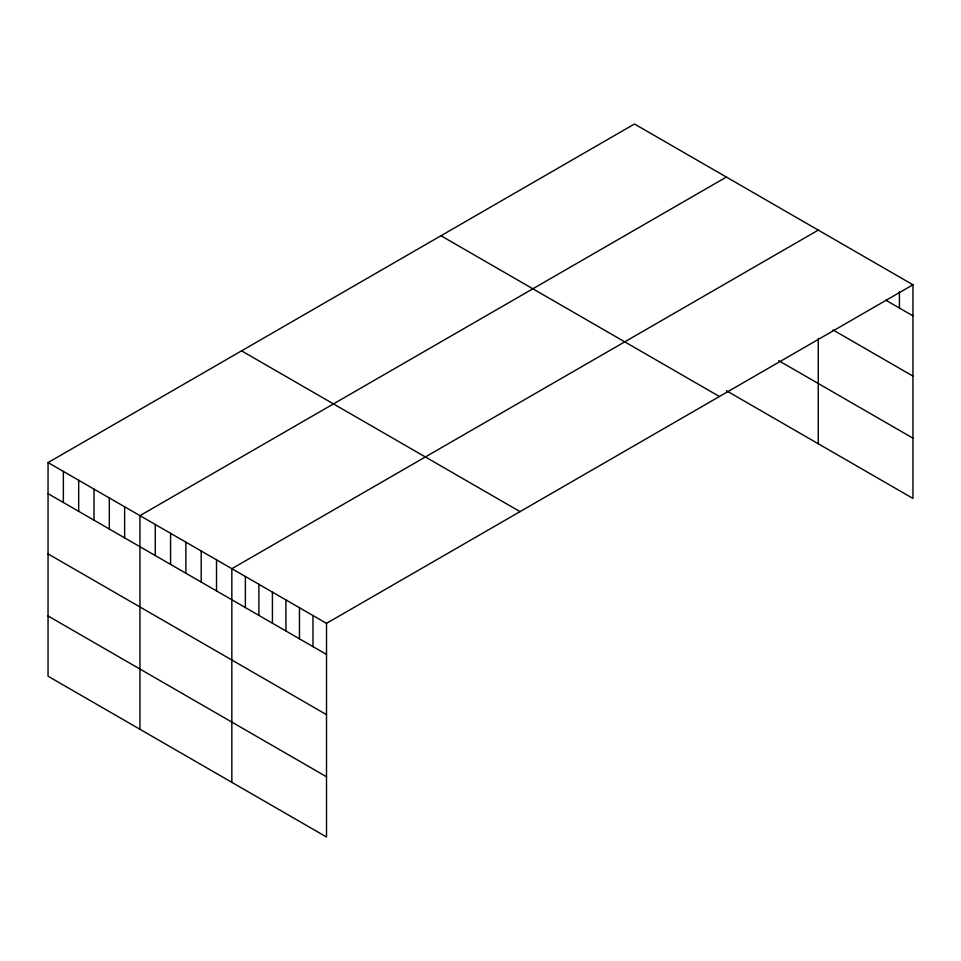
<?xml version="1.0" encoding="UTF-8"?>
<svg xmlns="http://www.w3.org/2000/svg" width="961" height="961" viewBox="0 0 961 961"><rect width="100%" height="100%" fill="white"/><g stroke="black" fill="none" stroke-linecap="round" stroke-linejoin="round"><path stroke-width="1.44" d="M912.95 284.78L326.512 623.353L326.512 836.995L48.05 676.22L48.05 462.577L634.488 124.005L912.95 284.78L912.95 498.423L726.372 390.707M726.372 177.064L139.946 515.637L139.946 729.279M818.267 230.111L231.841 568.696L231.841 782.326M885.898 300.24L912.95 315.857M833.031 329.959L912.95 376.099M778.71 360.663L912.95 438.168M440.955 235.733L719.429 396.509M241.571 350.849L520.045 511.624M48.05 462.577L326.512 623.353M48.05 493.654L326.512 654.429M48.05 553.908L326.512 714.672M48.05 615.977L326.512 776.752M899.424 291.772L899.424 308.049M818.267 338.368L818.267 443.754M312.986 615.545L312.986 646.621M299.46 607.736L299.46 638.813M285.934 599.928L285.934 631.005M272.419 592.12L272.419 623.196M258.893 584.312L258.893 615.388M245.367 576.504L245.367 607.58M216.525 559.843L216.525 590.919M201.209 551.001L201.209 582.078M185.893 542.16L185.893 573.236M170.577 533.319L170.577 564.395M155.262 524.478L155.262 555.554M124.63 506.795L124.63 537.872M109.314 497.954L109.314 529.03M93.998 489.113L93.998 520.189M78.682 480.272L78.682 511.348M63.366 471.419L63.366 502.495"/></g></svg>
